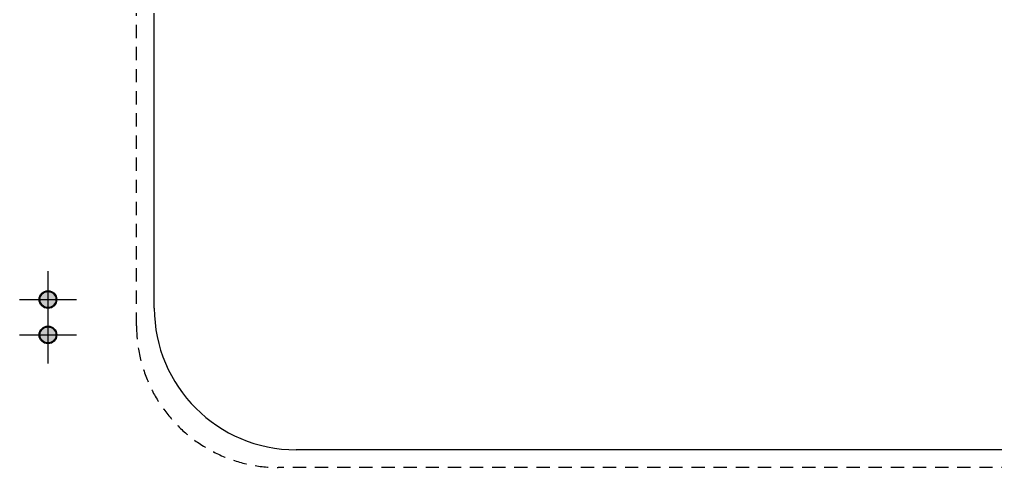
# Model space of a CAD drawing. Header units: millimetres. Extents: x 0 to 460316, y -63250 to 103204.
# Drawn here: x 217279 to 220034, y 88508 to 89772 of the extents above; entities that cross this region are included whole.
import ezdxf
from ezdxf.enums import TextEntityAlignment as Align

# ---------------------------------------------------------------- set-up
doc = ezdxf.new("R2010")
doc.units = ezdxf.units.MM
doc.header["$LTSCALE"] = 25
doc.linetypes.add('HID', pattern=[2.5, 1.5, -1])
for name, color, linetype in [('06-LIGHT', 4, 'Continuous'), ('ac-Ref', 8, 'Continuous'), ('CEIL-LIGHT', 7, 'Continuous'), ('FORM(YOURNAME)-11', 1, 'Continuous'), ('RC-LIGHT', 7, 'Continuous')]:
    doc.layers.add(name, color=color, linetype=linetype)
doc.styles.add('YOURNAME', font='HY울릉도M.TTF')

# ---------------------------------------------------------------- blocks, each defined once
blk = doc.blocks.new('1')
at = {"linetype": 'Continuous'}
h = blk.add_hatch(color=4, dxfattribs=at)
h.dxf.hatch_style = 1
edge = h.paths.add_edge_path()
edge.add_arc((11539653.5, -14273503.8), 37.5, 0, 360)
at = {"color": 1, "linetype": 'Continuous'}
for p, q in [((11539653.5, -14273637.1), (11539653.5, -14273370.5)), ((11539520.2, -14273503.8), (11539786.8, -14273503.8))]:
    blk.add_line(p, q, dxfattribs=at)
at = {"color": 4, "linetype": 'Continuous'}
for radius in [41.5, 37.5]:
    blk.add_circle((11539653.5, -14273503.8), radius, dxfattribs=at)
blk = doc.blocks.new('A$C43c8e90a')
at = {"layer": '06-LIGHT', "color": 10, "linetype": 'HID'}
for p, q in [((6705.4, 4663.5), (6705.4, 7341.5)), ((9496.4, 4263.5), (7105.4, 4263.5))]:
    blk.add_line(p, q, dxfattribs=at)
blk.add_arc((7105.4, 4663.5), 400, 180, 270, dxfattribs=at)
at = {"layer": 'CEIL-LIGHT'}
for p, q in [((6755.4, 4713.5), (6755.4, 7291.5)), ((9496.4, 4313.5), (7155.4, 4313.5))]:
    blk.add_line(p, q, dxfattribs=at)
blk.add_arc((7155.4, 4713.5), 400, 180, 270, dxfattribs=at)
at = {"layer": 'RC-LIGHT', "xscale": 0.6024096385271789, "yscale": 0.6024096385271789, "zscale": 0.6024096385271789, "rotation": 270}
for p in [(8604951.7, 6956336.2), (8604951.7, 6956236.2)]:
    blk.add_blockref('1', p, dxfattribs=at)
at = {"layer": 'FORM(YOURNAME)-11', "color": 3, "style": 'YOURNAME'}
for tag, height, p in [('1', 112.6, (41267.9, 5868.1)), ('2', 112.6, (41267.9, 5707.2)), ('3', 112.6, (41267.9, 5385.4)), ('4', 112.6, (41267.9, 4902.8)), ('5', 128.7, (41267.9, 4323.6)), ('6', 128.7, (41267.9, 3760.4)), ('7', 128.7, (41267.9, 3197.3)), ('8', 128.7, (41267.9, 2634.2)), ('9', 128.7, (41267.9, 2071.1)), ('10', 128.7, (40205.3, 1524)), ('11', 128.7, (41267.9, 1507.9)), ('12', 128.7, (40205.3, 960.9)), ('13', 128.7, (41267.9, 960.9))]:
    blk.add_attdef(tag, text='', height=height, dxfattribs=at).set_placement(p, align=Align.MIDDLE_RIGHT)

msp = doc.modelspace()

# ---------------------------------------------------------------- block references
at = {"layer": 'ac-Ref'}
msp.add_blockref('A$C43c8e90a', (210904.25, 84244.02), dxfattribs=at)

doc.saveas('drawing.dxf')
